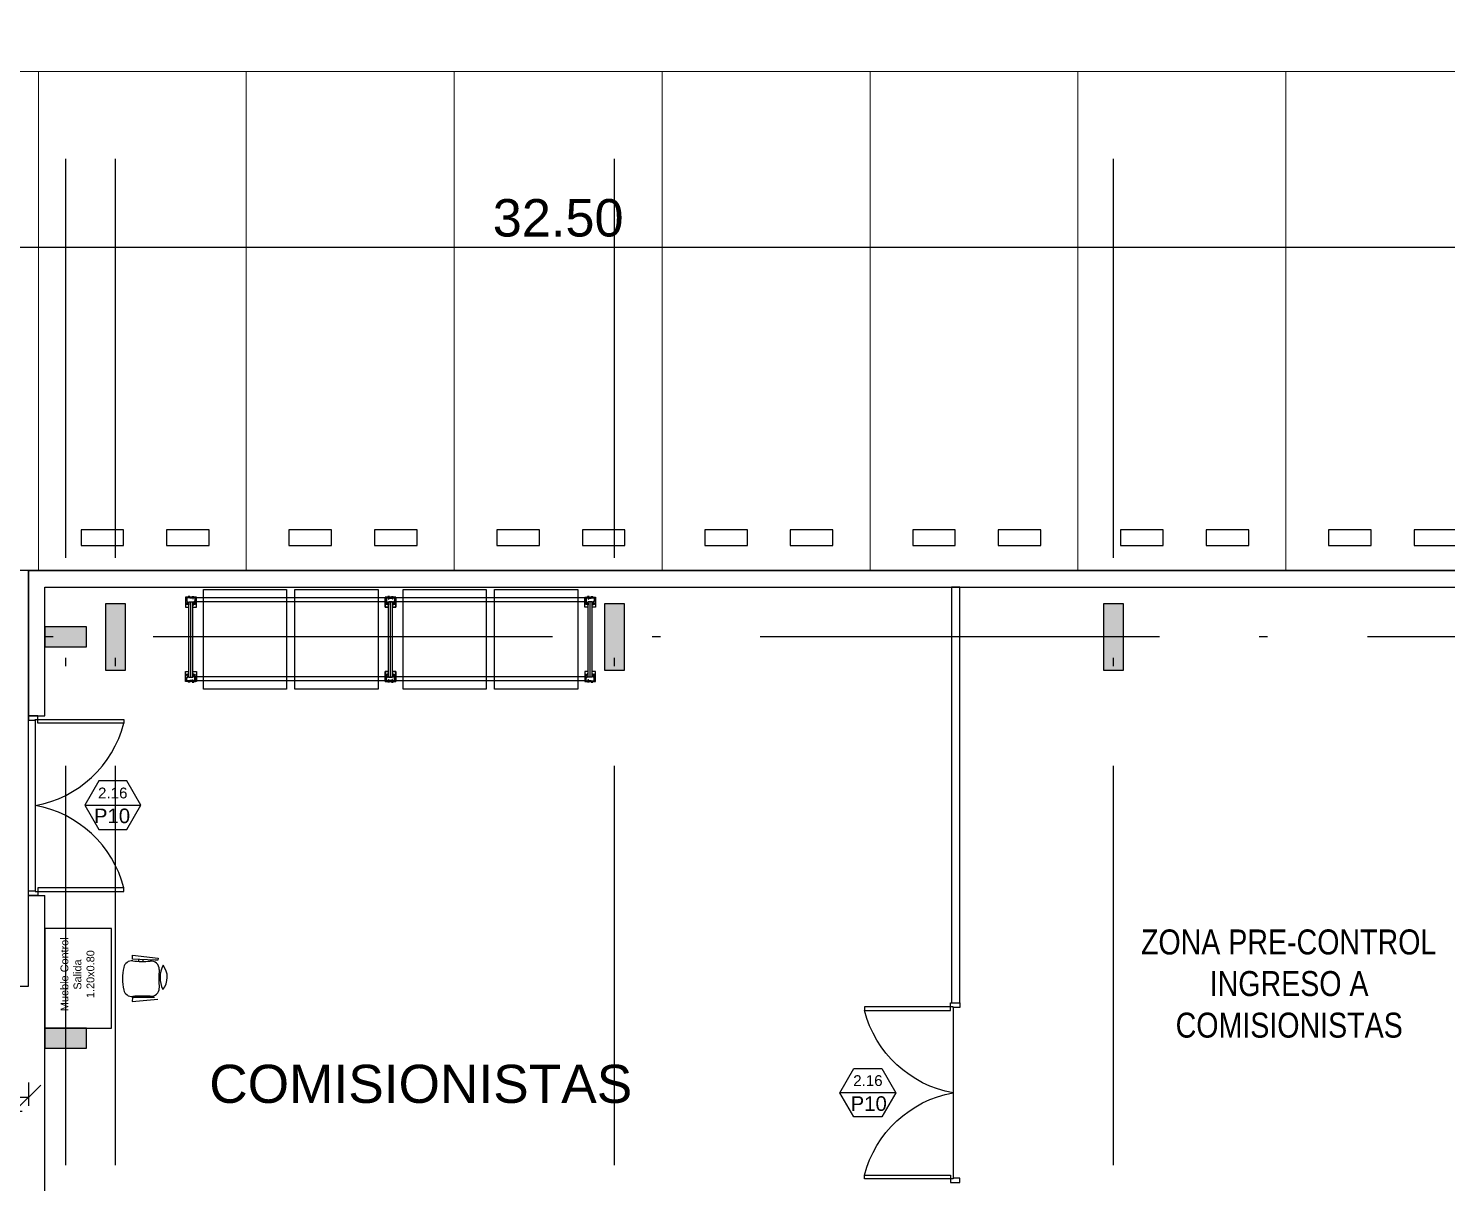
# Model space of a CAD drawing. Header units: metres. Extents: x 0 to 8715937, y -236336 to 216.
# Drawn here: x 109.6 to 126.65, y 99.77 to 113.65 of the extents above; entities that cross this region are included whole.
import ezdxf
from ezdxf.enums import TextEntityAlignment as Align

# ---------------------------------------------------------------- set-up
doc = ezdxf.new("R2010")
doc.units = ezdxf.units.M
doc.header["$MEASUREMENT"] = 0
doc.header["$PDMODE"] = 3
doc.linetypes.add('ACAD_ISO10W100', pattern=[18, 12, -3, 0, -3])
doc.linetypes.add('HIDDEN', pattern=[0.375, 0.25, -0.125])
for name, color, linetype in [('0-BLOCK-ARQUITECTURA', 7, 'Continuous'), ('0-BLOCK-COCHERAS', 7, 'Continuous'), ('0-BLOCK-ESTRUCTURA', 7, 'Continuous'), ('1', 7, 'Continuous'), ('AAA BAST', 5, 'Continuous'), ('AAA COTAS', 7, 'Continuous'), ('AAA LARG', 1, 'Continuous'), ('AAA PALLETS', 7, 'Continuous'), ('AUX', 251, 'Continuous'), ('CARPINTERIA', 3, 'Continuous'), ('CARPINTERIA II', 7, 'Continuous'), ('CARPINTERIA III', 252, 'Continuous'), ('COCHERAS', 251, 'Continuous'), ('COLUMNAS', 210, 'Continuous'), ('COLUMNAS HATCH', 251, 'Continuous'), ('COTAS ESTACIONAMIENTO', 2, 'Continuous'), ('COTAS INTERIORES', 2, 'Continuous'), ('EJES', 251, 'ACAD_ISO10W100'), ('FRIO', 7, 'Continuous'), ('MUEBLES', 45, 'Continuous'), ('MURO', 4, 'Continuous'), ('TEXTO', 7, 'Continuous'), ('TXT CARP', 3, 'Continuous')]:
    doc.layers.add(name, color=color, linetype=linetype)
doc.styles.add('AR', font='arial.ttf')
doc.styles.add('ARIAL', font='arial.ttf')
doc.dimstyles.new('DIARCO-01', dxfattribs={"dimtxt": 0.45, "dimasz": 0.3, "dimexe": 0.1, "dimexo": 0.18, "dimgap": 0.12, "dimtad": 1, "dimzin": 0, "dimdsep": 46, "dimtxsty": 'AR', "dimblk": 'OBLIQUE', "dimcen": 0.09, "dimclrd": 52, "dimclre": 251, "dimclrt": 256, "dimadec": 0, "dimazin": 0, "dimtfac": 1, "dimtofl": 0, "dimtmove": 1, "dimatfit": 3, "dimldrblk": 'OBLIQUE', "dimfxl": 0.18, "dimtolj": 1, "dimtzin": 0, "dimarcsym": 1})

# ---------------------------------------------------------------- blocks, each defined once
blk = doc.blocks.new('Cochera 6 mts')
at = {"lineweight": 0}
blk.add_lwpolyline([(0, 0), (2.5, 0), (2.5, -6), (0, -6)], close=True, dxfattribs=at)
for points in [[(0.959, -0.3), (0.447, -0.3), (0.447, -0.488), (0.959, -0.488)], [(1.987, -0.3), (1.475, -0.3), (1.475, -0.488), (1.987, -0.488)]]:
    blk.add_lwpolyline(points, close=True)
blk = doc.blocks.new('_Oblique')
at = {"layer": '1', "color": 0, "lineweight": -2}
blk.add_line((-0.5, -0.5), (0.5, 0.5), dxfattribs=at)
blk = doc.blocks.new('*D121')
at = {"layer": 'COTAS ESTACIONAMIENTO', "color": 251, "lineweight": -2, "transparency": 16777216}
for p, q in [((12, 111.196), (12, 110.916)), ((44.5, 111.196), (44.5, 110.916))]:
    blk.add_line(p, q, dxfattribs=at)
at = {"layer": 'COTAS ESTACIONAMIENTO', "color": 52, "lineweight": -2, "transparency": 16777216}
blk.add_line((12, 111.016), (44.5, 111.016), dxfattribs=at)
at = {"layer": 'Defpoints', "color": 0, "transparency": 16777216}
for p in [(12, 113.13), (44.5, 113.13), (44.5, 111.016)]:
    blk.add_point(p, dxfattribs=at)
at = {"layer": 'COTAS ESTACIONAMIENTO', "color": 52, "lineweight": -2, "transparency": 16777216, "xscale": 0.3, "yscale": 0.3, "zscale": 0.3, "rotation": 180}
blk.add_blockref('_Oblique', (12, 111.016), dxfattribs=at)
at = {"layer": 'COTAS ESTACIONAMIENTO', "color": 52, "lineweight": -2, "transparency": 16777216, "xscale": 0.3, "yscale": 0.3, "zscale": 0.3}
blk.add_blockref('_Oblique', (44.5, 111.016), dxfattribs=at)
at = {"layer": 'COTAS ESTACIONAMIENTO', "transparency": 16777216, "insert": (28.25, 111.366), "char_height": 0.45, "attachment_point": 5, "style": 'AR'}
blk.add_mtext('\\A1;32.50', dxfattribs=at)
blk = doc.blocks.new('*D122')
at = {"layer": 'COTAS ESTACIONAMIENTO', "color": 251, "lineweight": -2, "transparency": 16777216}
for p, q in [((0, 100.973), (0, 100.693)), ((21.88, 100.973), (21.88, 100.693))]:
    blk.add_line(p, q, dxfattribs=at)
at = {"layer": 'COTAS ESTACIONAMIENTO', "color": 52, "lineweight": -2, "transparency": 16777216}
blk.add_line((21.88, 100.793), (0, 100.793), dxfattribs=at)
at = {"layer": 'Defpoints', "color": 0, "transparency": 16777216}
for p in [(0, 101.705), (21.88, 101.705), (0, 100.793)]:
    blk.add_point(p, dxfattribs=at)
at = {"layer": 'COTAS ESTACIONAMIENTO', "color": 52, "lineweight": -2, "transparency": 16777216, "xscale": 0.3, "yscale": 0.3, "zscale": 0.3, "rotation": 180}
blk.add_blockref('_Oblique', (0, 100.793), dxfattribs=at)
at = {"layer": 'COTAS ESTACIONAMIENTO', "color": 52, "lineweight": -2, "transparency": 16777216, "xscale": 0.3, "yscale": 0.3, "zscale": 0.3}
blk.add_blockref('_Oblique', (21.88, 100.793), dxfattribs=at)
at = {"layer": 'COTAS ESTACIONAMIENTO', "transparency": 16777216, "insert": (10.94, 101.143), "char_height": 0.45, "attachment_point": 5, "style": 'AR'}
blk.add_mtext('\\A1;21.88', dxfattribs=at)
blk = doc.blocks.new('puerta doble')
at = {"layer": 'CARPINTERIA', "linetype": 'Continuous', "ltscale": 0.001}
for points in [[(0.06, -0.035), (0.05, -0.035), (0.05, 0), (0, 0), (0, -0.125), (0.06, -0.125), (0.06, -0.035), (0.05, -0.035)], [(2.34, -0.035), (2.35, -0.035), (2.35, 0), (2.4, 0), (2.4, -0.125), (2.34, -0.125), (2.34, -0.035), (2.35, -0.035)]]:
    blk.add_lwpolyline(points, dxfattribs=at)
at = {"layer": 'CARPINTERIA II', "color": 7, "linetype": 'Continuous'}
for points in [[(0.05, 0), (0.05, 1.15), (0.1, 1.15), (0.1, 0)], [(2.35, 0), (2.35, 1.15), (2.3, 1.15), (2.3, 0)]]:
    blk.add_lwpolyline(points, close=True, dxfattribs=at)
at = {"layer": 'CARPINTERIA III', "linetype": 'Continuous'}
blk.add_line((0.06, -0.035), (2.34, -0.035), dxfattribs=at)
for centre, start, end in [((-0.268, -0.295), 10.0347, 75.7042), ((2.668, -0.295), 104.2958, 169.9653)]:
    blk.add_arc(centre, 1.491, start, end, dxfattribs=at)
blk = doc.blocks.new('*D223')
at = {"layer": 'COTAS INTERIORES', "color": 251, "lineweight": -2, "ltscale": 0.1, "transparency": 16777216}
for p, q in [((22.9, 107.129), (17.405, 107.129)), ((22.9, 47.829), (17.405, 47.829))]:
    blk.add_line(p, q, dxfattribs=at)
at = {"layer": 'COTAS INTERIORES', "color": 52, "lineweight": -2, "ltscale": 0.1, "transparency": 16777216}
blk.add_line((17.505, 107.129), (17.505, 47.829), dxfattribs=at)
at = {"layer": 'Defpoints', "color": 0, "ltscale": 0.1, "transparency": 16777216}
for p in [(23.08, 107.129), (17.505, 47.829), (23.08, 47.829)]:
    blk.add_point(p, dxfattribs=at)
at = {"layer": 'COTAS INTERIORES', "color": 52, "lineweight": -2, "ltscale": 0.1, "transparency": 16777216, "xscale": 0.3, "yscale": 0.3, "zscale": 0.3}
for p, rotation in [((17.505, 107.129), 90), ((17.505, 47.829), 270)]:
    blk.add_blockref('_Oblique', p, dxfattribs=dict(at, rotation=rotation))
at = {"layer": 'COTAS INTERIORES', "ltscale": 0.1, "transparency": 16777216, "insert": (17.155, 77.479), "char_height": 0.45, "attachment_point": 5, "rotation": 90, "style": 'AR'}
blk.add_mtext('\\A1;59.30', dxfattribs=at)
blk = doc.blocks.new('DESCARP')
at = {"layer": 'TXT CARP', "lineweight": -3, "ltscale": 0.5}
for p, q in [((0.168, 0.291), (0, 0)), ((0.504, 0.291), (0.168, 0.291)), ((0.672, 0), (0.504, 0.291)), ((0, 0), (0.168, -0.291)), ((0, 0), (0.672, 0)), ((0.504, -0.291), (0.672, 0)), ((0.168, -0.291), (0.504, -0.291))]:
    blk.add_line(p, q, dxfattribs=at)
blk = doc.blocks.new('CARPINTERIA')
at = {"layer": 'TXT CARP', "color": 3, "rotation": 180.0682455120744}
blk.add_blockref('DESCARP', (0.336, 0), dxfattribs=at)
at = {"layer": 'TXT CARP', "style": 'AR'}
blk.add_attdef('DESIGNACION', text='', height=0.175, rotation=0.0683, dxfattribs=at).set_placement((0.011, 0.129), align=Align.MIDDLE)
at = {"layer": 'TXT CARP', "ltscale": 0.1, "style": 'AR'}
blk.add_attdef('ANCHO', text='', height=0.13, dxfattribs=at).set_placement((0.002, -0.147), align=Align.MIDDLE)
blk = doc.blocks.new('COLUMNA 0.24 x 0.80')
at = {"layer": 'COLUMNAS HATCH', "ltscale": 0.1}
blk.add_hatch(color=256, dxfattribs=at).paths.add_polyline_path([(0, 0.8), (0.24, 0.8), (0.24, 0), (0, 0)])
at = {"layer": 'COLUMNAS', "ltscale": 0.1}
blk.add_lwpolyline([(0, 0.8), (0.24, 0.8), (0.24, 0), (0, 0)], close=True, dxfattribs=at)
blk = doc.blocks.new('COLUMNA 0.24 x 0.50')
at = {"layer": 'COLUMNAS HATCH', "ltscale": 0.1}
blk.add_hatch(color=256, dxfattribs=at).paths.add_polyline_path([(0.5, 0), (0.5, -0.24), (0, -0.24), (0, 0)])
at = {"layer": 'COLUMNAS', "ltscale": 0.1}
blk.add_lwpolyline([(0.5, 0), (0.5, -0.24), (0, -0.24), (0, 0)], close=True, dxfattribs=at)
blk = doc.blocks.new('DPM-ESTRUCTURA')
at = {"layer": 'EJES', "ltscale": 0.4}
for p, q in [((22.33, 41.58), (22.33, 112.33)), ((22.928, 41.58), (22.928, 112.33)), ((28.928, 41.58), (28.928, 112.33)), ((34.928, 41.58), (34.928, 112.33)), ((108.48, 106.33), (16.48, 106.33))]:
    blk.add_line(p, q, dxfattribs=at)
at = {"layer": 'COLUMNAS', "xscale": -1}
for name, p in [('COLUMNA 0.24 x 0.80', (23.048, 105.93)), ('COLUMNA 0.24 x 0.80', (23.048, 105.93)), ('COLUMNA 0.24 x 0.80', (29.048, 105.93)), ('COLUMNA 0.24 x 0.80', (35.048, 105.93)), ('COLUMNA 0.24 x 0.50', (22.58, 106.45)), ('COLUMNA 0.24 x 0.50', (22.58, 101.625))]:
    blk.add_blockref(name, p, dxfattribs=at)
blk = doc.blocks.new('1A MODULO SIMPLE')
at = {"layer": 'AAA BAST'}
for points in [[(-2.131, 1.015), (-2.131, 1.017), (-2.141, 1.017), (-2.141, 1.04), (-2.117, 1.06), (-2.117, 1.1), (-2.157, 1.1), (-2.157, 1.098), (-2.177, 1.098), (-2.177, 1.1), (-2.217, 1.1), (-2.217, 1.06), (-2.193, 1.04), (-2.193, 1.017), (-2.203, 1.017), (-2.203, 1.015), (-2.191, 1.015), (-2.191, 1.041), (-2.215, 1.061), (-2.215, 1.098), (-2.179, 1.098), (-2.179, 1.096), (-2.155, 1.096), (-2.155, 1.098), (-2.119, 1.098), (-2.119, 1.061), (-2.143, 1.041), (-2.143, 1.015)], [(0.197, 1.015), (0.197, 1.017), (0.207, 1.017), (0.207, 1.04), (0.183, 1.06), (0.183, 1.1), (0.223, 1.1), (0.223, 1.098), (0.243, 1.098), (0.243, 1.1), (0.283, 1.1), (0.283, 1.06), (0.259, 1.04), (0.259, 1.017), (0.269, 1.017), (0.269, 1.015), (0.257, 1.015), (0.257, 1.041), (0.281, 1.061), (0.281, 1.098), (0.245, 1.098), (0.245, 1.096), (0.221, 1.096), (0.221, 1.098), (0.185, 1.098), (0.185, 1.061), (0.209, 1.041), (0.209, 1.015)], [(-2.131, 0.185), (-2.131, 0.183), (-2.141, 0.183), (-2.141, 0.16), (-2.117, 0.14), (-2.117, 0.1), (-2.157, 0.1), (-2.157, 0.102), (-2.177, 0.102), (-2.177, 0.1), (-2.217, 0.1), (-2.217, 0.14), (-2.193, 0.16), (-2.193, 0.183), (-2.203, 0.183), (-2.203, 0.185), (-2.191, 0.185), (-2.191, 0.159), (-2.215, 0.139), (-2.215, 0.102), (-2.179, 0.102), (-2.179, 0.104), (-2.155, 0.104), (-2.155, 0.102), (-2.119, 0.102), (-2.119, 0.139), (-2.143, 0.159), (-2.143, 0.185)], [(0.197, 0.185), (0.197, 0.183), (0.207, 0.183), (0.207, 0.16), (0.183, 0.14), (0.183, 0.1), (0.223, 0.1), (0.223, 0.102), (0.243, 0.102), (0.243, 0.1), (0.283, 0.1), (0.283, 0.14), (0.259, 0.16), (0.259, 0.183), (0.269, 0.183), (0.269, 0.185), (0.257, 0.185), (0.257, 0.159), (0.281, 0.139), (0.281, 0.102), (0.245, 0.102), (0.245, 0.104), (0.221, 0.104), (0.221, 0.102), (0.185, 0.102), (0.185, 0.139), (0.209, 0.159), (0.209, 0.185)]]:
    blk.add_hatch(color=251, dxfattribs=at).paths.add_polyline_path(points)
at = {"layer": 'AAA BAST', "color": 251}
for p, q in [((-2.217, 1.108), (-2.232, 1.108)), ((-2.232, 1.108), (-2.232, 0.988)), ((-2.217, 1.103), (-2.232, 1.103)), ((-2.117, 1.108), (-2.217, 1.108)), ((-2.217, 1.108), (-2.217, 1.103)), ((-2.217, 1.103), (-2.117, 1.103)), ((-2.177, 1.1), (-2.217, 1.1)), ((-2.217, 1.1), (-2.217, 1.06)), ((-2.217, 1.06), (-2.193, 1.04)), ((-2.215, 1.098), (-2.215, 1.061)), ((-2.179, 1.098), (-2.215, 1.098)), ((-2.215, 1.061), (-2.191, 1.041)), ((-2.207, 1.1), (-2.207, 1.103)), ((-2.207, 1.103), (-2.174, 1.103)), ((-2.18, 1.115), (-2.2, 1.115)), ((-2.2, 1.108), (-2.2, 1.115)), ((-2.193, 1.036), (-2.198, 1.036)), ((-2.198, 1.021), (-2.198, 1.036)), ((-2.193, 1.029), (-2.198, 1.029)), ((-2.193, 1.04), (-2.193, 1.017)), ((-2.191, 1.053), (-2.167, 1.053)), ((-2.191, 0.147), (-2.191, 1.053)), ((-2.191, 1.041), (-2.191, 1.015)), ((-2.19, 1.108), (-2.19, 1.115)), ((-2.18, 1.108), (-2.18, 1.115)), ((-2.179, 1.098), (-2.179, 1.096)), ((-2.155, 1.096), (-2.179, 1.096)), ((-2.177, 1.1), (-2.177, 1.098)), ((-2.177, 1.1), (-2.174, 1.1)), ((-2.157, 1.098), (-2.177, 1.098)), ((-2.174, 1.1), (-2.174, 1.103)), ((-2.167, 1.053), (-2.143, 1.053)), ((-2.167, 0.147), (-2.167, 1.053)), ((-2.16, 1.1), (-2.16, 1.103)), ((-2.157, 1.1), (-2.16, 1.1)), ((-2.117, 1.1), (-2.157, 1.1)), ((-2.157, 1.1), (-2.157, 1.098)), ((-2.119, 1.098), (-2.155, 1.098)), ((-2.155, 1.098), (-2.155, 1.096)), ((-2.153, 1.115), (-2.133, 1.115)), ((-2.153, 1.108), (-2.153, 1.115)), ((-2.143, 1.108), (-2.143, 1.115)), ((-2.119, 1.061), (-2.143, 1.041)), ((-2.143, 0.147), (-2.143, 1.053)), ((-2.143, 1.041), (-2.143, 1.015)), ((-2.117, 1.06), (-2.141, 1.04)), ((-2.141, 1.04), (-2.141, 1.017)), ((-2.136, 1.036), (-2.141, 1.036)), ((-2.141, 1.021), (-2.141, 1.036)), ((-2.136, 1.029), (-2.141, 1.029)), ((-2.136, 1.021), (-2.136, 1.036)), ((-2.136, 1.033), (-2.131, 1.033)), ((-2.136, 1.024), (-2.131, 1.024)), ((-2.133, 1.108), (-2.133, 1.115)), ((-2.131, 1.024), (-2.131, 1.033)), ((-2.127, 1.1), (-2.127, 1.103)), ((-2.119, 1.098), (-2.119, 1.061)), ((-2.117, 1.103), (-2.117, 1.108)), ((-2.102, 1.108), (-2.117, 1.108)), ((-2.117, 1.103), (-2.102, 1.103)), ((-2.117, 1.1), (-2.117, 1.06)), ((-2.102, 0.988), (-2.102, 1.108)), ((0.168, 0.988), (0.168, 1.108)), ((0.168, 1.108), (0.183, 1.108)), ((0.183, 1.103), (0.168, 1.103)), ((0.183, 1.103), (0.183, 1.108)), ((0.183, 1.108), (0.283, 1.108)), ((0.283, 1.103), (0.183, 1.103)), ((0.183, 1.1), (0.223, 1.1)), ((0.183, 1.1), (0.183, 1.06)), ((0.183, 1.06), (0.207, 1.04)), ((0.185, 1.098), (0.185, 1.061)), ((0.185, 1.098), (0.221, 1.098)), ((0.185, 1.061), (0.209, 1.041)), ((0.193, 1.1), (0.193, 1.103)), ((0.202, 1.033), (0.197, 1.033)), ((0.197, 1.024), (0.197, 1.033)), ((0.202, 1.024), (0.197, 1.024)), ((0.22, 1.115), (0.2, 1.115)), ((0.2, 1.108), (0.2, 1.115)), ((0.202, 1.036), (0.207, 1.036)), ((0.202, 1.021), (0.202, 1.036)), ((0.202, 1.029), (0.207, 1.029)), ((0.207, 1.04), (0.207, 1.017)), ((0.207, 1.021), (0.207, 1.036)), ((0.233, 1.053), (0.209, 1.053)), ((0.209, 0.147), (0.209, 1.053)), ((0.209, 1.041), (0.209, 1.015)), ((0.21, 1.108), (0.21, 1.115)), ((0.22, 1.108), (0.22, 1.115)), ((0.221, 1.098), (0.221, 1.096)), ((0.221, 1.096), (0.245, 1.096)), ((0.223, 1.1), (0.223, 1.098)), ((0.223, 1.1), (0.226, 1.1)), ((0.223, 1.098), (0.243, 1.098)), ((0.226, 1.1), (0.226, 1.103)), ((0.257, 1.053), (0.233, 1.053)), ((0.233, 0.147), (0.233, 1.053)), ((0.24, 1.1), (0.24, 1.103)), ((0.273, 1.103), (0.24, 1.103)), ((0.243, 1.1), (0.24, 1.1)), ((0.243, 1.1), (0.283, 1.1)), ((0.243, 1.1), (0.243, 1.098)), ((0.245, 1.098), (0.281, 1.098)), ((0.245, 1.098), (0.245, 1.096)), ((0.247, 1.115), (0.267, 1.115)), ((0.247, 1.108), (0.247, 1.115)), ((0.257, 1.108), (0.257, 1.115)), ((0.281, 1.061), (0.257, 1.041)), ((0.257, 0.147), (0.257, 1.053)), ((0.257, 1.041), (0.257, 1.015)), ((0.283, 1.06), (0.259, 1.04)), ((0.259, 1.04), (0.259, 1.017)), ((0.259, 1.036), (0.264, 1.036)), ((0.259, 1.029), (0.264, 1.029)), ((0.264, 1.021), (0.264, 1.036)), ((0.267, 1.108), (0.267, 1.115)), ((0.273, 1.1), (0.273, 1.103)), ((0.281, 1.098), (0.281, 1.061)), ((0.283, 1.108), (0.283, 1.103)), ((0.283, 1.108), (0.298, 1.108)), ((0.283, 1.103), (0.298, 1.103)), ((0.283, 1.1), (0.283, 1.06)), ((0.298, 1.108), (0.298, 0.988)), ((-2.232, 0.988), (-2.191, 0.988)), ((-2.193, 1.017), (-2.203, 1.017)), ((-2.203, 1.017), (-2.203, 1.015)), ((-2.191, 1.015), (-2.203, 1.015)), ((-2.193, 1.021), (-2.198, 1.021)), ((-2.143, 1.015), (-2.131, 1.015)), ((-2.143, 0.988), (-2.102, 0.988)), ((-2.136, 1.021), (-2.141, 1.021)), ((-2.141, 1.017), (-2.131, 1.017)), ((-2.131, 1.015), (-2.131, 1.017)), ((0.209, 0.988), (0.168, 0.988)), ((0.207, 1.017), (0.197, 1.017)), ((0.197, 1.015), (0.197, 1.017)), ((0.209, 1.015), (0.197, 1.015)), ((0.202, 1.021), (0.207, 1.021)), ((0.257, 1.015), (0.269, 1.015)), ((0.298, 0.988), (0.257, 0.988)), ((0.259, 1.021), (0.264, 1.021)), ((0.259, 1.017), (0.269, 1.017)), ((0.269, 1.017), (0.269, 1.015)), ((-2.232, 0.092), (-2.232, 0.212)), ((-2.232, 0.212), (-2.191, 0.212)), ((-2.191, 0.185), (-2.203, 0.185)), ((-2.203, 0.183), (-2.203, 0.185)), ((-2.193, 0.183), (-2.203, 0.183)), ((-2.193, 0.18), (-2.198, 0.18)), ((-2.198, 0.165), (-2.198, 0.18)), ((-2.193, 0.173), (-2.198, 0.173)), ((-2.193, 0.16), (-2.193, 0.183)), ((-2.191, 0.159), (-2.191, 0.185)), ((-2.143, 0.212), (-2.102, 0.212)), ((-2.143, 0.159), (-2.143, 0.185)), ((-2.143, 0.185), (-2.131, 0.185)), ((-2.141, 0.16), (-2.141, 0.183)), ((-2.141, 0.183), (-2.131, 0.183)), ((-2.136, 0.18), (-2.141, 0.18)), ((-2.141, 0.165), (-2.141, 0.18)), ((-2.136, 0.173), (-2.141, 0.173)), ((-2.136, 0.165), (-2.136, 0.18)), ((-2.136, 0.177), (-2.131, 0.177)), ((-2.131, 0.185), (-2.131, 0.183)), ((-2.131, 0.168), (-2.131, 0.177)), ((-2.102, 0.212), (-2.102, 0.092)), ((0.209, 0.212), (0.168, 0.212)), ((0.168, 0.212), (0.168, 0.092)), ((0.209, 0.185), (0.197, 0.185)), ((0.197, 0.185), (0.197, 0.183)), ((0.207, 0.183), (0.197, 0.183)), ((0.202, 0.177), (0.197, 0.177)), ((0.197, 0.168), (0.197, 0.177)), ((0.202, 0.18), (0.207, 0.18)), ((0.202, 0.165), (0.202, 0.18)), ((0.202, 0.173), (0.207, 0.173)), ((0.207, 0.16), (0.207, 0.183)), ((0.207, 0.165), (0.207, 0.18)), ((0.209, 0.159), (0.209, 0.185)), ((0.298, 0.212), (0.257, 0.212)), ((0.257, 0.159), (0.257, 0.185)), ((0.257, 0.185), (0.269, 0.185)), ((0.259, 0.16), (0.259, 0.183)), ((0.259, 0.183), (0.269, 0.183)), ((0.259, 0.18), (0.264, 0.18)), ((0.259, 0.173), (0.264, 0.173)), ((0.264, 0.165), (0.264, 0.18)), ((0.269, 0.183), (0.269, 0.185)), ((0.298, 0.092), (0.298, 0.212)), ((-2.217, 0.097), (-2.232, 0.097)), ((-2.217, 0.092), (-2.232, 0.092)), ((-2.217, 0.14), (-2.193, 0.16)), ((-2.217, 0.1), (-2.217, 0.14)), ((-2.177, 0.1), (-2.217, 0.1)), ((-2.217, 0.097), (-2.117, 0.097)), ((-2.217, 0.092), (-2.217, 0.097)), ((-2.117, 0.092), (-2.217, 0.092)), ((-2.215, 0.139), (-2.191, 0.159)), ((-2.215, 0.102), (-2.215, 0.139)), ((-2.179, 0.102), (-2.215, 0.102)), ((-2.207, 0.1), (-2.207, 0.097)), ((-2.207, 0.097), (-2.174, 0.097)), ((-2.2, 0.092), (-2.2, 0.085)), ((-2.18, 0.085), (-2.2, 0.085)), ((-2.193, 0.165), (-2.198, 0.165)), ((-2.191, 0.147), (-2.167, 0.147)), ((-2.19, 0.092), (-2.19, 0.085)), ((-2.18, 0.092), (-2.18, 0.085)), ((-2.179, 0.102), (-2.179, 0.104)), ((-2.155, 0.104), (-2.179, 0.104)), ((-2.157, 0.102), (-2.177, 0.102)), ((-2.177, 0.1), (-2.177, 0.102)), ((-2.177, 0.1), (-2.174, 0.1)), ((-2.174, 0.1), (-2.174, 0.097)), ((-2.167, 0.147), (-2.143, 0.147)), ((-2.16, 0.1), (-2.16, 0.097)), ((-2.157, 0.1), (-2.16, 0.1)), ((-2.157, 0.1), (-2.157, 0.102)), ((-2.117, 0.1), (-2.157, 0.1)), ((-2.155, 0.102), (-2.155, 0.104)), ((-2.119, 0.102), (-2.155, 0.102)), ((-2.153, 0.092), (-2.153, 0.085)), ((-2.153, 0.085), (-2.133, 0.085)), ((-2.119, 0.139), (-2.143, 0.159)), ((-2.143, 0.092), (-2.143, 0.085)), ((-2.136, 0.165), (-2.141, 0.165)), ((-2.117, 0.14), (-2.141, 0.16)), ((-2.136, 0.168), (-2.131, 0.168)), ((-2.133, 0.092), (-2.133, 0.085)), ((-2.127, 0.1), (-2.127, 0.097)), ((-2.119, 0.102), (-2.119, 0.139)), ((-2.117, 0.1), (-2.117, 0.14)), ((-2.117, 0.097), (-2.117, 0.092)), ((-2.117, 0.097), (-2.102, 0.097)), ((-2.102, 0.092), (-2.117, 0.092)), ((0.183, 0.097), (0.168, 0.097)), ((0.168, 0.092), (0.183, 0.092)), ((0.183, 0.14), (0.207, 0.16)), ((0.183, 0.1), (0.183, 0.14)), ((0.183, 0.1), (0.223, 0.1)), ((0.283, 0.097), (0.183, 0.097)), ((0.183, 0.097), (0.183, 0.092)), ((0.183, 0.092), (0.283, 0.092)), ((0.185, 0.139), (0.209, 0.159)), ((0.185, 0.102), (0.185, 0.139)), ((0.185, 0.102), (0.221, 0.102)), ((0.193, 0.1), (0.193, 0.097)), ((0.202, 0.168), (0.197, 0.168)), ((0.2, 0.092), (0.2, 0.085)), ((0.22, 0.085), (0.2, 0.085)), ((0.202, 0.165), (0.207, 0.165)), ((0.233, 0.147), (0.209, 0.147)), ((0.21, 0.092), (0.21, 0.085)), ((0.22, 0.092), (0.22, 0.085)), ((0.221, 0.102), (0.221, 0.104)), ((0.221, 0.104), (0.245, 0.104)), ((0.223, 0.102), (0.243, 0.102)), ((0.223, 0.1), (0.223, 0.102)), ((0.223, 0.1), (0.226, 0.1)), ((0.226, 0.1), (0.226, 0.097)), ((0.257, 0.147), (0.233, 0.147)), ((0.24, 0.1), (0.24, 0.097)), ((0.243, 0.1), (0.24, 0.1)), ((0.273, 0.097), (0.24, 0.097)), ((0.243, 0.1), (0.243, 0.102)), ((0.243, 0.1), (0.283, 0.1)), ((0.245, 0.102), (0.245, 0.104)), ((0.245, 0.102), (0.281, 0.102)), ((0.247, 0.092), (0.247, 0.085)), ((0.247, 0.085), (0.267, 0.085)), ((0.281, 0.139), (0.257, 0.159)), ((0.257, 0.092), (0.257, 0.085)), ((0.259, 0.165), (0.264, 0.165)), ((0.283, 0.14), (0.259, 0.16)), ((0.267, 0.092), (0.267, 0.085)), ((0.273, 0.1), (0.273, 0.097)), ((0.281, 0.102), (0.281, 0.139)), ((0.283, 0.1), (0.283, 0.14)), ((0.283, 0.092), (0.283, 0.097)), ((0.283, 0.097), (0.298, 0.097)), ((0.283, 0.092), (0.298, 0.092))]:
    blk.add_line(p, q, dxfattribs=at)
for centre in [(-2.214, 1.029), (-2.119, 1.029), (0.186, 1.029), (0.281, 1.029), (-2.214, 0.172), (-2.119, 0.172), (0.186, 0.172), (0.281, 0.172)]:
    blk.add_circle(centre, 0.0075, dxfattribs=at)
at = {"layer": 'AAA LARG', "color": 251}
for p, q in [((-2.141, 1.105), (-2.145, 1.083)), ((-2.142, 1.082), (-2.145, 1.083)), ((-2.138, 1.102), (-2.142, 1.082)), ((-2.141, 1.105), (-2.112, 1.105)), ((-2.115, 1.102), (-2.138, 1.102)), ((-2.115, 1.045), (-2.115, 1.102)), ((-2.112, 1.045), (-2.115, 1.045)), ((-2.112, 1.105), (-2.112, 1.045)), ((-2.112, 1.1), (0.178, 1.1)), ((-2.112, 1.05), (0.178, 1.05)), ((0.207, 1.105), (0.178, 1.105)), ((0.178, 1.105), (0.178, 1.045)), ((0.178, 1.045), (0.182, 1.045)), ((0.182, 1.045), (0.182, 1.102)), ((0.182, 1.102), (0.205, 1.102)), ((0.205, 1.102), (0.209, 1.082)), ((0.207, 1.105), (0.212, 1.083)), ((0.209, 1.082), (0.212, 1.083)), ((-2.142, 0.118), (-2.145, 0.117)), ((-2.141, 0.095), (-2.145, 0.117)), ((-2.138, 0.098), (-2.142, 0.118)), ((-2.141, 0.095), (-2.112, 0.095)), ((-2.115, 0.098), (-2.138, 0.098)), ((-2.112, 0.155), (-2.115, 0.155)), ((-2.115, 0.155), (-2.115, 0.098)), ((-2.112, 0.095), (-2.112, 0.155)), ((-2.112, 0.15), (0.178, 0.15)), ((-2.112, 0.1), (0.178, 0.1)), ((0.178, 0.095), (0.178, 0.155)), ((0.178, 0.155), (0.182, 0.155)), ((0.207, 0.095), (0.178, 0.095)), ((0.182, 0.155), (0.182, 0.098)), ((0.182, 0.098), (0.205, 0.098)), ((0.205, 0.098), (0.209, 0.118)), ((0.207, 0.095), (0.212, 0.117)), ((0.209, 0.118), (0.212, 0.117))]:
    blk.add_line(p, q, dxfattribs=at)
at = {"layer": 'AAA PALLETS', "color": 251, "ltscale": 0.21}
for p, q in [((-1.017, 1.2), (-2.017, 1.2)), ((-2.017, 1.2), (-2.017, 0)), ((-1.017, 0), (-1.017, 1.2)), ((0.083, 1.2), (-0.917, 1.2)), ((-0.917, 1.2), (-0.917, 0)), ((0.083, 0), (0.083, 1.2)), ((-2.017, 0), (-1.017, 0)), ((-0.917, 0), (0.083, 0))]:
    blk.add_line(p, q, dxfattribs=at)
blk = doc.blocks.new('DPM-COCHERAS')
at = {"layer": 'COCHERAS', "ltscale": 0.1}
blk.add_lwpolyline([(0, 102.13), (21.88, 102.13), (21.88, 107.13), (90.28, 107.13), (90.28, 127.13), (0, 127.13)], close=True, dxfattribs=at)
at = {"layer": 'COCHERAS', "rotation": 180}
for p in [(22, 107.13), (24.5, 107.13), (27, 107.13), (29.5, 107.13), (32, 107.13), (34.5, 107.13), (37, 107.13), (39.5, 107.13)]:
    blk.add_blockref('Cochera 6 mts', p, dxfattribs=at)
at = {"layer": 'COTAS ESTACIONAMIENTO'}
for base, p1, p2, picture, middle in [((44.5, 111.016), (12, 113.13), (44.5, 113.13), '*D121', (28.25, 111.366)), ((0, 100.793), (21.88, 101.705), (0, 101.705), '*D122', (10.94, 101.143))]:
    dim = blk.add_linear_dim(base=base, p1=p1, p2=p2, dimstyle='DIARCO-01', override={"dimfxlon": 1}, dxfattribs=at)
    dim.commit()
    dim.dimension.update_dxf_attribs({"geometry": picture, "text_midpoint": middle})
blk = doc.blocks.new('DPM-ARQUITECTURA')
at = {"layer": 'AUX', "linetype": 'HIDDEN', "ltscale": 0.9}
blk.add_lwpolyline([(21.88, 107.129), (18.88, 107.129), (18.88, 100.63), (21.88, 100.63)], dxfattribs=at)
at = {"layer": 'CARPINTERIA III', "linetype": 'Continuous'}
blk.add_lwpolyline([(33.08, 106.929), (32.98, 106.929), (32.98, 101.929), (33.08, 101.929)], close=True, dxfattribs=at)
at = {"layer": 'MURO', "ltscale": 0.1}
for p, q in [((45.708, 107.129), (21.88, 107.129)), ((21.88, 107.129), (21.88, 105.383)), ((22.08, 106.929), (39.492, 106.929)), ((22.08, 105.383), (22.08, 106.929)), ((21.88, 105.383), (22.08, 105.383)), ((21.88, 103.223), (22.08, 103.223)), ((22.08, 93.134), (22.08, 103.223))]:
    blk.add_line(p, q, dxfattribs=at)
at = {"layer": 'CARPINTERIA', "ltscale": 0.1}
ref = blk.add_blockref('CARPINTERIA', (22.897, 104.307), dxfattribs=dict(at, rotation=179.9317544879258))
ref.add_attrib('DESIGNACION', 'P10', dxfattribs={"layer": 'TXT CARP', "height": 0.175, "rotation": 0.0001, "style": 'AR'}).set_placement((22.886, 104.179), align=Align.MIDDLE)
ref.add_attrib('ANCHO', '2.16', dxfattribs={"layer": 'TXT CARP', "ltscale": 0.1, "height": 0.13, "rotation": 359.9318, "style": 'AR'}).set_placement((22.895, 104.454), align=Align.MIDDLE)
ref = blk.add_blockref('CARPINTERIA', (31.973, 100.849), dxfattribs=dict(at, xscale=-0.9999999999999949, rotation=180.0682455120741))
ref.add_attrib('DESIGNACION', 'P10', dxfattribs={"layer": 'TXT CARP', "height": 0.175, "rotation": 359.9999, "style": 'AR'}).set_placement((31.984, 100.72), align=Align.MIDDLE)
ref.add_attrib('ANCHO', '2.16', dxfattribs={"layer": 'TXT CARP', "ltscale": 0.1, "height": 0.13, "rotation": 0.0682, "style": 'AR'}).set_placement((31.974, 100.996), align=Align.MIDDLE)
at = {"layer": 'MURO', "yscale": 0.8999999999068811, "zscale": 0.8999999999068811}
for p, xscale, rotation in [((21.993, 105.383), 0.8999999999068811, 270), ((32.968, 101.929), -0.8999999999068811, 90)]:
    blk.add_blockref('puerta doble', p, dxfattribs=dict(at, xscale=xscale, rotation=rotation))
at = {"layer": 'TEXTO', "style": 'ARIAL'}
blk.add_text('COMISIONISTAS', height=0.45826, dxfattribs=at).set_placement((24.055, 100.728))
at = {"layer": 'COTAS INTERIORES', "ltscale": 0.1}
dim = blk.add_linear_dim(base=(17.505, 47.829), p1=(23.08, 107.129), p2=(23.08, 47.829), angle=90, dimstyle='DIARCO-01', dxfattribs=at)
dim.commit()
dim.dimension.update_dxf_attribs({"geometry": '*D223', "text_midpoint": (17.155, 77.479)})

msp = doc.modelspace()

# ---------------------------------------------------------------- linework, layer by layer
at = {"layer": 'FRIO', "ltscale": 0.1}
for p, q in [((110.6, 102.825), (109.8, 102.825)), ((109.8, 102.825), (109.8, 101.625)), ((110.6, 101.625), (110.6, 102.825)), ((109.8, 101.625), (110.6, 101.625))]:
    msp.add_line(p, q, dxfattribs=at)
at = {"layer": 'MUEBLES', "ltscale": 0.21}
for p, q in [((110.854, 102.454), (110.854, 102.504)), ((110.854, 102.504), (111.159, 102.466)), ((111.119, 102.444), (110.854, 102.454)), ((110.925, 102.451), (110.925, 102.43)), ((110.975, 102.45), (110.975, 102.43)), ((110.975, 102.45), (110.975, 102.429)), ((111.155, 102.442), (111.119, 102.444)), ((111.159, 102.466), (111.155, 102.442)), ((111.186, 102.199), (111.167, 102.198)), ((111.185, 102.269), (111.168, 102.27)), ((110.851, 101.995), (110.85, 101.945)), ((110.85, 101.945), (111.156, 101.975)), ((111.116, 101.997), (110.851, 101.995)), ((110.923, 102.012), (110.923, 101.996)), ((110.973, 102.013), (110.973, 101.996))]:
    msp.add_line(p, q, dxfattribs=at)
for centre, radius, start, end in [((111.354, 102.221), 0.622, 167.3244, 192.6516), ((110.845, 102.336), 0.1, 84.0309, 167.3244), ((110.975, 103.584), 1.155, 264.0309, 274.5159), ((111.074, 102.333), 0.1, 0, 94.5159), ((112.034, 102.221), 0.867, 172.5977, 187.4023), ((111.49, 102.235), 0.307, 151.1948, 207.8353), ((111.034, 102.238), 0.236, 321.4327, 37.5975), ((110.845, 102.107), 0.1, 192.6516, 275.8684), ((110.974, 100.847), 1.166, 85.4694, 95.8684), ((111.074, 102.109), 0.1, 265.4694, 0)]:
    msp.add_arc(centre, radius, start, end, dxfattribs=at)

# ---------------------------------------------------------------- block references
at = {"layer": '0-BLOCK-ARQUITECTURA'}
msp.add_blockref('DPM-ARQUITECTURA', (87.72, 0), dxfattribs=at)
at = {"layer": '0-BLOCK-COCHERAS'}
msp.add_blockref('DPM-COCHERAS', (87.72, 0), dxfattribs=at)
at = {"layer": '0-BLOCK-ESTRUCTURA', "ltscale": 0.1}
msp.add_blockref('DPM-ESTRUCTURA', (87.72, 0), dxfattribs=at)
at = {"layer": 'AAA COTAS', "ltscale": 0.21, "xscale": -1}
for p in [(111.788, 105.701), (114.188, 105.701)]:
    msp.add_blockref('1A MODULO SIMPLE', p, dxfattribs=at)

# ---------------------------------------------------------------- texts
at = {"layer": 'FRIO', "ltscale": 0.1, "insert": (109.987, 101.414), "char_height": 0.09372, "attachment_point": 1, "rotation": 90, "style": 'AR'}
msp.add_mtext_dynamic_manual_height_columns('\\pi0.41717;Mueble Control \\P\\pi0.67539;Salida\\P\\pi0.57434;1.20x0.80', width=1.70329, gutter_width=12.5, heights=[0], dxfattribs=at)
at = {"layer": 'TEXTO', "ltscale": 0.1, "insert": (122.702, 102.813), "char_height": 0.30003, "attachment_point": 1, "style": 'AR'}
msp.add_mtext_dynamic_manual_height_columns('\\pi0.275;{\\fArial Narrow|b0|i0|c0|p34;ZONA PRE-CONTROL\\P\\pi1.1016;INGRESO A \\P\\pi0.6922;COMISIONISTAS}', width=4.08123, gutter_width=12.5, heights=[0], dxfattribs=at)

doc.saveas('drawing.dxf')
